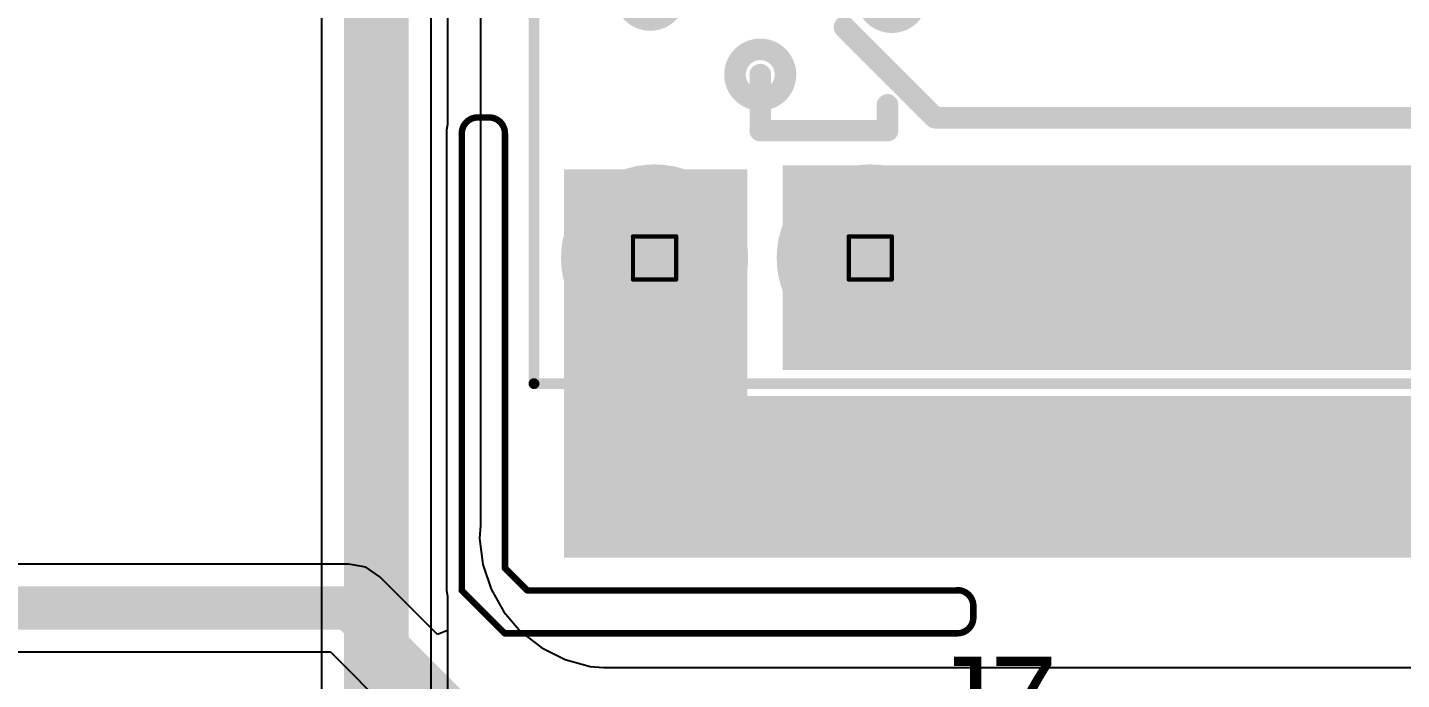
# Model space of a CAD drawing. Header units: inches. Extents: x -18 to 237, y -41 to 211.
# Drawn here: x 44.23 to 60.41, y 18.33 to 26.01 of the extents above; entities that cross this region are included whole.
import ezdxf

# ---------------------------------------------------------------- set-up
doc = ezdxf.new("R2010")
doc.units = ezdxf.units.IN
for name, color, linetype in [('Board Outline', 216, 'Continuous'), ('Bottom Layer', 5, 'Continuous'), ('Bottom Solder', 6, 'Continuous'), ('Drill Drawing', 1, 'Continuous'), ('Keep-Out Layer', 6, 'Continuous'), ('Multi-Layer', 9, 'Continuous'), ('Pad Holes', 156, 'Continuous'), ('Top Layer', 1, 'Continuous'), ('Top Overlay', 2, 'Continuous'), ('Top Solder', 216, 'Continuous')]:
    doc.layers.add(name, color=color, linetype=linetype)
doc.styles.add('Arial', font='', dxfattribs={"height": 0.2})
doc.styles.get('Arial').set_extended_font_data('Arial')

# ---------------------------------------------------------------- blocks, each defined once
blk = doc.blocks.new('J102K1CS33VDC_20_104')
at = {"layer": 'Bottom Layer'}
h = blk.add_hatch(color=5, dxfattribs=at)
edge = h.paths.add_edge_path()
edge.add_arc((10.16, 7.62), 1, 0, 360)
h = blk.add_hatch(color=5, dxfattribs=at)
edge = h.paths.add_edge_path()
edge.add_arc((12.7, 7.62), 1, 0, 360)
blk.add_hatch(color=5, dxfattribs=at).paths.add_polyline_path([(1, 1), (1, -1), (-1, -1), (-1, 1)])
h = blk.add_hatch(color=5, dxfattribs=at)
edge = h.paths.add_edge_path()
edge.add_arc((10.16, 0), 1, 0, 360)
h = blk.add_hatch(color=5, dxfattribs=at)
edge = h.paths.add_edge_path()
edge.add_arc((12.7, 0), 1, 0, 360)
at = {"layer": 'Bottom Solder'}
h = blk.add_hatch(color=6, dxfattribs=at)
edge = h.paths.add_edge_path()
edge.add_arc((10.16, 7.62), 1.102, 0, 360)
h = blk.add_hatch(color=6, dxfattribs=at)
edge = h.paths.add_edge_path()
edge.add_arc((12.7, 7.62), 1.102, 0, 360)
blk.add_hatch(color=6, dxfattribs=at).paths.add_polyline_path([(1.102, 1.102), (1.102, -1.102), (-1.102, -1.102), (-1.102, 1.102)])
h = blk.add_hatch(color=6, dxfattribs=at)
edge = h.paths.add_edge_path()
edge.add_arc((10.16, 0), 1.102, 0, 360)
h = blk.add_hatch(color=6, dxfattribs=at)
edge = h.paths.add_edge_path()
edge.add_arc((12.7, 0), 1.102, 0, 360)
at = {"layer": 'Multi-Layer'}
h = blk.add_hatch(color=9, dxfattribs=at)
edge = h.paths.add_edge_path()
edge.add_arc((10.16, 7.62), 1, 0, 360)
h = blk.add_hatch(color=9, dxfattribs=at)
edge = h.paths.add_edge_path()
edge.add_arc((12.7, 7.62), 1, 0, 360)
blk.add_hatch(color=9, dxfattribs=at).paths.add_polyline_path([(1, 1), (1, -1), (-1, -1), (-1, 1)])
h = blk.add_hatch(color=9, dxfattribs=at)
edge = h.paths.add_edge_path()
edge.add_arc((10.16, 0), 1, 0, 360)
h = blk.add_hatch(color=9, dxfattribs=at)
edge = h.paths.add_edge_path()
edge.add_arc((12.7, 0), 1, 0, 360)
at = {"layer": 'Pad Holes'}
h = blk.add_hatch(color=7, dxfattribs=at)
edge = h.paths.add_edge_path()
edge.add_arc((10.16, 7.62), 0.51, 0, 360)
h = blk.add_hatch(color=7, dxfattribs=at)
edge = h.paths.add_edge_path()
edge.add_arc((12.7, 7.62), 0.51, 0, 360)
h = blk.add_hatch(color=7, dxfattribs=at)
edge = h.paths.add_edge_path()
edge.add_arc((0, 0), 0.51, 0, 360)
h = blk.add_hatch(color=7, dxfattribs=at)
edge = h.paths.add_edge_path()
edge.add_arc((10.16, 0), 0.51, 0, 360)
h = blk.add_hatch(color=7, dxfattribs=at)
edge = h.paths.add_edge_path()
edge.add_arc((12.7, 0), 0.51, 0, 360)
at = {"layer": 'Top Layer'}
h = blk.add_hatch(color=1, dxfattribs=at)
edge = h.paths.add_edge_path()
edge.add_arc((10.16, 7.62), 1, 0, 360)
h = blk.add_hatch(color=1, dxfattribs=at)
edge = h.paths.add_edge_path()
edge.add_arc((12.7, 7.62), 1, 0, 360)
blk.add_hatch(color=1, dxfattribs=at).paths.add_polyline_path([(1, 1), (1, -1), (-1, -1), (-1, 1)])
h = blk.add_hatch(color=1, dxfattribs=at)
edge = h.paths.add_edge_path()
edge.add_arc((10.16, 0), 1, 0, 360)
h = blk.add_hatch(color=1, dxfattribs=at)
edge = h.paths.add_edge_path()
edge.add_arc((12.7, 0), 1, 0, 360)
at = {"layer": 'Top Solder'}
h = blk.add_hatch(color=216, dxfattribs=at)
edge = h.paths.add_edge_path()
edge.add_arc((10.16, 7.62), 1.102, 0, 360)
h = blk.add_hatch(color=216, dxfattribs=at)
edge = h.paths.add_edge_path()
edge.add_arc((12.7, 7.62), 1.102, 0, 360)
blk.add_hatch(color=216, dxfattribs=at).paths.add_polyline_path([(1.102, 1.102), (1.102, -1.102), (-1.102, -1.102), (-1.102, 1.102)])
h = blk.add_hatch(color=216, dxfattribs=at)
edge = h.paths.add_edge_path()
edge.add_arc((10.16, 0), 1.102, 0, 360)
h = blk.add_hatch(color=216, dxfattribs=at)
edge = h.paths.add_edge_path()
edge.add_arc((12.7, 0), 1.102, 0, 360)
at = {"layer": 'Top Overlay'}
for points in [[(-1.42, 9.1, 0.127, 0.127, 0), (-1.42, 3.81, 0.127, 0.127, 0)], [(14.12, 9.1, 0.127, 0.127, 0), (-1.42, 9.1, 0.127, 0.127, 0)], [(14.12, 9.1, 0.127, 0.127, 0), (14.12, 3.81, 0.127, 0.127, 0)], [(9.957, 6.121, 0.254, 0.254, 0), (9.957, 5.817, 0.254, 0.254, 0)], [(11.455, 6.121, 0.254, 0.254, 0), (9.957, 6.121, 0.254, 0.254, 0)], [(11.455, 6.121, 0.254, 0.254, 0), (11.455, 5.461, 0.254, 0.254, 0)], [(1.27, 5.969, 0.254, 0.254, 0), (1.27, 1.956, 0.254, 0.254, 0)], [(9.398, 5.969, 0.254, 0.254, 0), (1.27, 5.969, 0.254, 0.254, 0)], [(10.465, 4.902, 0.254, 0.254, 0), (9.398, 5.969, 0.254, 0.254, 0)], [(9.906, 4.547, 0.254, 0.254, 0), (9.906, 3.835, 0.254, 0.254, 0)], [(12.751, 4.521, 0.254, 0.254, 0), (12.751, 3.835, 0.254, 0.254, 0)], [(12.751, 3.835, 0.254, 0.254, 0), (9.906, 3.835, 0.254, 0.254, 0)], [(-1.42, 3.81, 0.127, 0.127, 0), (-1.42, -1.48, 0.127, 0.127, 0)], [(14.12, 3.81, 0.127, 0.127, 0), (14.12, -1.48, 0.127, 0.127, 0)], [(10.16, 2.261, 0.254, 0.254, 0), (10.16, 1.753, 0.254, 0.254, 0)], [(12.7, 2.261, 0.254, 0.254, 0), (10.16, 2.261, 0.254, 0.254, 0)], [(12.7, 2.261, 0.254, 0.254, 0), (12.7, 1.753, 0.254, 0.254, 0)], [(1.448, 0.102, 0.254, 0.254, 0), (1.321, -0.025, 0.254, 0.254, 0)], [(1.448, 0.102, 0.254, 0.254, 0), (1.448, -0.152, 0.254, 0.254, 0)], [(1.448, -0.152, 0.254, 0.254, 0), (1.321, -0.025, 0.254, 0.254, 0)], [(14.12, -1.48, 0.127, 0.127, 0), (-1.42, -1.48, 0.127, 0.127, 0)]]:
    blk.add_lwpolyline(points, format="xyseb", dxfattribs=at)
for points in [[(-1.452, 9.1, 0.0635, 0.0635, 1), (-1.388, 9.1, 0.0635, 0.0635, 1)], [(-1.452, 9.1, 0.0635, 0.0635, 1), (-1.388, 9.1, 0.0635, 0.0635, 1)], [(14.088, 9.1, 0.0635, 0.0635, 1), (14.152, 9.1, 0.0635, 0.0635, 1)], [(14.088, 9.1, 0.0635, 0.0635, 1), (14.152, 9.1, 0.0635, 0.0635, 1)], [(9.893, 6.121, 0.127, 0.127, 1), (10.02, 6.121, 0.127, 0.127, 1)], [(9.893, 6.121, 0.127, 0.127, 1), (10.02, 6.121, 0.127, 0.127, 1)], [(11.392, 6.121, 0.127, 0.127, 1), (11.519, 6.121, 0.127, 0.127, 1)], [(11.392, 6.121, 0.127, 0.127, 1), (11.519, 6.121, 0.127, 0.127, 1)], [(1.206, 5.969, 0.127, 0.127, 1), (1.333, 5.969, 0.127, 0.127, 1)], [(1.206, 5.969, 0.127, 0.127, 1), (1.333, 5.969, 0.127, 0.127, 1)], [(9.334, 5.969, 0.127, 0.127, 1), (9.461, 5.969, 0.127, 0.127, 1)], [(9.334, 5.969, 0.127, 0.127, 1), (9.461, 5.969, 0.127, 0.127, 1)], [(9.893, 5.817, 0.127, 0.127, 1), (10.02, 5.817, 0.127, 0.127, 1)], [(11.753, 5.461, 0.254, 0.254, 1), (11.158, 5.461, 0.254, 0.254, 1)], [(11.095, 5.461, 0.127, 0.127, 1), (11.222, 5.461, 0.127, 0.127, 1)], [(11.392, 5.461, 0.127, 0.127, 1), (11.519, 5.461, 0.127, 0.127, 1)], [(11.689, 5.461, 0.127, 0.127, 1), (11.816, 5.461, 0.127, 0.127, 1)], [(10.401, 4.902, 0.127, 0.127, 1), (10.528, 4.902, 0.127, 0.127, 1)], [(10.203, 4.547, 0.254, 0.254, 1), (9.609, 4.547, 0.254, 0.254, 1)], [(13.048, 4.521, 0.254, 0.254, 1), (12.454, 4.521, 0.254, 0.254, 1)], [(9.545, 4.547, 0.127, 0.127, 1), (9.672, 4.547, 0.127, 0.127, 1)], [(9.842, 4.547, 0.127, 0.127, 1), (9.97, 4.547, 0.127, 0.127, 1)], [(10.14, 4.547, 0.127, 0.127, 1), (10.267, 4.547, 0.127, 0.127, 1)], [(12.39, 4.521, 0.127, 0.127, 1), (12.517, 4.521, 0.127, 0.127, 1)], [(12.687, 4.521, 0.127, 0.127, 1), (12.814, 4.521, 0.127, 0.127, 1)], [(12.985, 4.521, 0.127, 0.127, 1), (13.112, 4.521, 0.127, 0.127, 1)], [(9.842, 3.835, 0.127, 0.127, 1), (9.97, 3.835, 0.127, 0.127, 1)], [(9.842, 3.835, 0.127, 0.127, 1), (9.97, 3.835, 0.127, 0.127, 1)], [(12.687, 3.835, 0.127, 0.127, 1), (12.814, 3.835, 0.127, 0.127, 1)], [(12.687, 3.835, 0.127, 0.127, 1), (12.814, 3.835, 0.127, 0.127, 1)], [(-1.452, 3.81, 0.0635, 0.0635, 1), (-1.388, 3.81, 0.0635, 0.0635, 1)], [(-1.452, 3.81, 0.0635, 0.0635, 1), (-1.388, 3.81, 0.0635, 0.0635, 1)], [(14.088, 3.81, 0.0635, 0.0635, 1), (14.152, 3.81, 0.0635, 0.0635, 1)], [(14.088, 3.81, 0.0635, 0.0635, 1), (14.152, 3.81, 0.0635, 0.0635, 1)], [(1.567, 1.956, 0.254, 0.254, 1), (0.973, 1.956, 0.254, 0.254, 1)], [(10.097, 2.261, 0.127, 0.127, 1), (10.223, 2.261, 0.127, 0.127, 1)], [(10.097, 2.261, 0.127, 0.127, 1), (10.223, 2.261, 0.127, 0.127, 1)], [(12.636, 2.261, 0.127, 0.127, 1), (12.764, 2.261, 0.127, 0.127, 1)], [(12.636, 2.261, 0.127, 0.127, 1), (12.764, 2.261, 0.127, 0.127, 1)], [(10.457, 1.753, 0.254, 0.254, 1), (9.863, 1.753, 0.254, 0.254, 1)], [(12.997, 1.753, 0.254, 0.254, 1), (12.403, 1.753, 0.254, 0.254, 1)], [(0.909, 1.956, 0.127, 0.127, 1), (1.036, 1.956, 0.127, 0.127, 1)], [(1.206, 1.956, 0.127, 0.127, 1), (1.333, 1.956, 0.127, 0.127, 1)], [(1.504, 1.956, 0.127, 0.127, 1), (1.631, 1.956, 0.127, 0.127, 1)], [(9.799, 1.753, 0.127, 0.127, 1), (9.926, 1.753, 0.127, 0.127, 1)], [(10.097, 1.753, 0.127, 0.127, 1), (10.223, 1.753, 0.127, 0.127, 1)], [(10.394, 1.753, 0.127, 0.127, 1), (10.521, 1.753, 0.127, 0.127, 1)], [(12.339, 1.753, 0.127, 0.127, 1), (12.466, 1.753, 0.127, 0.127, 1)], [(12.636, 1.753, 0.127, 0.127, 1), (12.764, 1.753, 0.127, 0.127, 1)], [(12.934, 1.753, 0.127, 0.127, 1), (13.061, 1.753, 0.127, 0.127, 1)], [(1.384, 0.102, 0.127, 0.127, 1), (1.511, 0.102, 0.127, 0.127, 1)], [(1.384, 0.102, 0.127, 0.127, 1), (1.511, 0.102, 0.127, 0.127, 1)], [(1.257, -0.025, 0.127, 0.127, 1), (1.384, -0.025, 0.127, 0.127, 1)], [(1.257, -0.025, 0.127, 0.127, 1), (1.384, -0.025, 0.127, 0.127, 1)], [(1.384, -0.152, 0.127, 0.127, 1), (1.511, -0.152, 0.127, 0.127, 1)], [(1.384, -0.152, 0.127, 0.127, 1), (1.511, -0.152, 0.127, 0.127, 1)], [(-1.452, -1.48, 0.0635, 0.0635, 1), (-1.388, -1.48, 0.0635, 0.0635, 1)], [(-1.452, -1.48, 0.0635, 0.0635, 1), (-1.388, -1.48, 0.0635, 0.0635, 1)], [(14.088, -1.48, 0.0635, 0.0635, 1), (14.152, -1.48, 0.0635, 0.0635, 1)], [(14.088, -1.48, 0.0635, 0.0635, 1), (14.152, -1.48, 0.0635, 0.0635, 1)]]:
    blk.add_lwpolyline(points, format="xyseb", close=True, dxfattribs=at)
at = {"layer": 'Top Overlay', "style": 'Arial'}
blk.add_text('1', height=0.8, dxfattribs=at).set_placement((-0.127, 1.499))

msp = doc.modelspace()

# ---------------------------------------------------------------- hatches: boundary and pattern name
at = {"layer": 'Bottom Layer'}
msp.add_hatch(color=5, dxfattribs=at).paths.add_polyline_path([(53.12, 21.971), (69.088, 21.971), (69.088, 24.384), (53.12, 24.384)])
at = {"layer": 'Top Layer'}
for points in [[(50.546, 20.017), (52.705, 20.017), (52.705, 24.335), (50.546, 24.335)], [(50.546, 19.763), (73.025, 19.763), (73.025, 21.668), (50.546, 21.668)]]:
    msp.add_hatch(color=1, dxfattribs=at).paths.add_polyline_path(points)

# ---------------------------------------------------------------- linework, layer by layer
at = {"layer": 'Board Outline'}
for points in [[(49.343, 24.758, 0.0762, 0.0762, -0.414214), (49.531, 24.947, 0.0762, 0.0762, 0)], [(49.531, 24.947, 0.0762, 0.0762, 0), (49.662, 24.947, 0.0762, 0.0762, 0)], [(49.662, 24.947, 0.0762, 0.0762, -0.414214), (49.851, 24.758, 0.0762, 0.0762, 0)], [(49.343, 19.377, 0.0762, 0.0762, 0), (49.343, 24.758, 0.0762, 0.0762, 0)], [(49.851, 19.64, 0.0762, 0.0762, 0), (49.851, 24.758, 0.0762, 0.0762, 0)], [(49.851, 19.64, 0.0762, 0.0762, 0), (50.114, 19.377, 0.0762, 0.0762, 0)], [(55.178, 19.38, 0.0762, 0.0762, -0.414214), (55.367, 19.192, 0.0762, 0.0762, 0)], [(49.343, 19.377, 0.0762, 0.0762, 0), (49.847, 18.872, 0.0762, 0.0762, 0)], [(50.114, 19.377, 0.0762, 0.0762, 0), (55.178, 19.377, 0.0762, 0.0762, 0)], [(55.367, 19.061, 0.0762, 0.0762, -0.414214), (55.178, 18.872, 0.0762, 0.0762, 0)], [(55.367, 19.061, 0.0762, 0.0762, 0), (55.367, 19.192, 0.0762, 0.0762, 0)], [(49.847, 18.872, 0.0762, 0.0762, 0), (55.178, 18.872, 0.0762, 0.0762, 0)]]:
    msp.add_lwpolyline(points, format="xyseb", dxfattribs=at)
for points in [[(49.512, 24.947, 0.0381, 0.0381, 1), (49.55, 24.947, 0.0381, 0.0381, 1)], [(49.512, 24.947, 0.0381, 0.0381, 1), (49.55, 24.947, 0.0381, 0.0381, 1)], [(49.643, 24.947, 0.0381, 0.0381, 1), (49.681, 24.947, 0.0381, 0.0381, 1)], [(49.643, 24.947, 0.0381, 0.0381, 1), (49.681, 24.947, 0.0381, 0.0381, 1)], [(49.323, 24.758, 0.0381, 0.0381, 1), (49.362, 24.758, 0.0381, 0.0381, 1)], [(49.323, 24.758, 0.0381, 0.0381, 1), (49.362, 24.758, 0.0381, 0.0381, 1)], [(49.831, 24.758, 0.0381, 0.0381, 1), (49.87, 24.758, 0.0381, 0.0381, 1)], [(49.831, 24.758, 0.0381, 0.0381, 1), (49.87, 24.758, 0.0381, 0.0381, 1)], [(49.831, 19.64, 0.0381, 0.0381, 1), (49.87, 19.64, 0.0381, 0.0381, 1)], [(49.831, 19.64, 0.0381, 0.0381, 1), (49.87, 19.64, 0.0381, 0.0381, 1)], [(55.159, 19.38, 0.0381, 0.0381, 1), (55.197, 19.38, 0.0381, 0.0381, 1)], [(49.323, 19.377, 0.0381, 0.0381, 1), (49.362, 19.377, 0.0381, 0.0381, 1)], [(49.323, 19.377, 0.0381, 0.0381, 1), (49.362, 19.377, 0.0381, 0.0381, 1)], [(50.095, 19.377, 0.0381, 0.0381, 1), (50.133, 19.377, 0.0381, 0.0381, 1)], [(50.095, 19.377, 0.0381, 0.0381, 1), (50.133, 19.377, 0.0381, 0.0381, 1)], [(55.159, 19.377, 0.0381, 0.0381, 1), (55.197, 19.377, 0.0381, 0.0381, 1)], [(55.347, 19.192, 0.0381, 0.0381, 1), (55.386, 19.192, 0.0381, 0.0381, 1)], [(55.347, 19.192, 0.0381, 0.0381, 1), (55.386, 19.192, 0.0381, 0.0381, 1)], [(55.347, 19.061, 0.0381, 0.0381, 1), (55.386, 19.061, 0.0381, 0.0381, 1)], [(55.347, 19.061, 0.0381, 0.0381, 1), (55.386, 19.061, 0.0381, 0.0381, 1)], [(49.828, 18.872, 0.0381, 0.0381, 1), (49.866, 18.872, 0.0381, 0.0381, 1)], [(49.828, 18.872, 0.0381, 0.0381, 1), (49.866, 18.872, 0.0381, 0.0381, 1)], [(55.159, 18.872, 0.0381, 0.0381, 1), (55.197, 18.872, 0.0381, 0.0381, 1)], [(55.159, 18.872, 0.0381, 0.0381, 1), (55.197, 18.872, 0.0381, 0.0381, 1)]]:
    msp.add_lwpolyline(points, format="xyseb", close=True, dxfattribs=at)
at = {"layer": 'Bottom Layer'}
for p, q in [((47.689, 34.188), (47.689, 17.806)), ((48.984, 18.074), (48.984, 32.416)), ((49.174, 32.415), (49.174, 24.862)), ((49.174, 24.862), (49.161, 24.796)), ((49.161, 24.796), (49.161, 19.377)), ((49.161, 19.377), (49.174, 19.311)), ((49.174, 19.311), (49.174, 18.113))]:
    msp.add_line(p, q, dxfattribs=at)
msp.add_lwpolyline([(48.336, 17.806, 0.762, 0.762, 0), (48.336, 34.188, 0.762, 0.762, 0)], format="xyseb", dxfattribs=at)
at = {"layer": 'Drill Drawing'}
for points in [[(51.359, 23.546, 0.0508, 0.0508, 0), (51.867, 23.546, 0.0508, 0.0508, 0)], [(51.359, 23.038, 0.0508, 0.0508, 0), (51.359, 23.546, 0.0508, 0.0508, 0)], [(51.867, 23.038, 0.0508, 0.0508, 0), (51.867, 23.546, 0.0508, 0.0508, 0)], [(53.899, 23.546, 0.0508, 0.0508, 0), (54.407, 23.546, 0.0508, 0.0508, 0)], [(53.899, 23.038, 0.0508, 0.0508, 0), (53.899, 23.546, 0.0508, 0.0508, 0)], [(54.407, 23.038, 0.0508, 0.0508, 0), (54.407, 23.546, 0.0508, 0.0508, 0)], [(51.359, 23.038, 0.0508, 0.0508, 0), (51.867, 23.038, 0.0508, 0.0508, 0)], [(53.899, 23.038, 0.0508, 0.0508, 0), (54.407, 23.038, 0.0508, 0.0508, 0)]]:
    msp.add_lwpolyline(points, format="xyseb", dxfattribs=at)
for points in [[(51.346, 23.546, 0.0254, 0.0254, 1), (51.371, 23.546, 0.0254, 0.0254, 1)], [(51.346, 23.546, 0.0254, 0.0254, 1), (51.371, 23.546, 0.0254, 0.0254, 1)], [(51.854, 23.546, 0.0254, 0.0254, 1), (51.88, 23.546, 0.0254, 0.0254, 1)], [(51.854, 23.546, 0.0254, 0.0254, 1), (51.88, 23.546, 0.0254, 0.0254, 1)], [(53.886, 23.546, 0.0254, 0.0254, 1), (53.911, 23.546, 0.0254, 0.0254, 1)], [(53.886, 23.546, 0.0254, 0.0254, 1), (53.911, 23.546, 0.0254, 0.0254, 1)], [(54.394, 23.546, 0.0254, 0.0254, 1), (54.419, 23.546, 0.0254, 0.0254, 1)], [(54.394, 23.546, 0.0254, 0.0254, 1), (54.419, 23.546, 0.0254, 0.0254, 1)], [(51.346, 23.038, 0.0254, 0.0254, 1), (51.371, 23.038, 0.0254, 0.0254, 1)], [(51.346, 23.038, 0.0254, 0.0254, 1), (51.371, 23.038, 0.0254, 0.0254, 1)], [(51.854, 23.038, 0.0254, 0.0254, 1), (51.88, 23.038, 0.0254, 0.0254, 1)], [(51.854, 23.038, 0.0254, 0.0254, 1), (51.88, 23.038, 0.0254, 0.0254, 1)], [(53.886, 23.038, 0.0254, 0.0254, 1), (53.911, 23.038, 0.0254, 0.0254, 1)], [(53.886, 23.038, 0.0254, 0.0254, 1), (53.911, 23.038, 0.0254, 0.0254, 1)], [(54.394, 23.038, 0.0254, 0.0254, 1), (54.419, 23.038, 0.0254, 0.0254, 1)], [(54.394, 23.038, 0.0254, 0.0254, 1), (54.419, 23.038, 0.0254, 0.0254, 1)]]:
    msp.add_lwpolyline(points, format="xyseb", close=True, dxfattribs=at)
at = {"layer": 'Keep-Out Layer'}
for p, q in [((49.563, 48.083), (49.563, 20.143)), ((49.563, 20.143), (49.552, 19.99)), ((49.552, 19.99), (49.59, 19.684)), ((49.59, 19.684), (49.687, 19.391)), ((49.687, 19.391), (49.839, 19.123)), ((49.839, 19.123), (50.04, 18.89)), ((50.04, 18.89), (50.284, 18.701)), ((50.284, 18.701), (50.559, 18.562)), ((50.559, 18.562), (50.856, 18.48)), ((50.856, 18.48), (51.01, 18.469)), ((51.01, 18.469), (51.01, 18.469)), ((51.01, 18.469), (76.309, 18.469))]:
    msp.add_line(p, q, dxfattribs=at)
at = {"layer": 'Multi-Layer'}
for p, q in [((49.371, 24.865), (49.424, 24.918)), ((49.424, 24.918), (49.494, 24.947)), ((49.494, 24.947), (49.531, 24.947)), ((49.531, 24.947), (49.531, 24.947)), ((49.531, 24.947), (49.662, 24.947)), ((49.662, 24.947), (49.699, 24.947)), ((49.699, 24.947), (49.769, 24.918)), ((49.769, 24.918), (49.822, 24.865)), ((49.343, 24.796), (49.371, 24.865)), ((49.343, 24.758), (49.343, 24.796)), ((49.343, 19.377), (49.343, 24.758)), ((49.822, 24.865), (49.851, 24.796)), ((49.851, 24.796), (49.851, 24.758)), ((49.851, 24.758), (49.851, 24.758)), ((49.851, 24.758), (49.851, 19.64)), ((49.851, 19.64), (50.114, 19.377)), ((49.847, 18.872), (49.343, 19.377)), ((50.114, 19.377), (55.178, 19.377)), ((55.178, 19.377), (55.178, 19.38)), ((55.178, 19.38), (55.215, 19.38)), ((55.215, 19.38), (55.285, 19.351)), ((55.285, 19.351), (55.338, 19.298)), ((55.338, 19.298), (55.367, 19.229)), ((55.367, 19.229), (55.367, 19.192)), ((55.367, 19.192), (55.367, 19.192)), ((55.367, 19.192), (55.367, 19.061)), ((55.338, 18.954), (55.285, 18.901)), ((55.367, 19.023), (55.338, 18.954)), ((55.367, 19.061), (55.367, 19.023)), ((55.178, 18.872), (49.847, 18.872)), ((55.215, 18.872), (55.178, 18.872)), ((55.178, 18.872), (55.178, 18.872)), ((55.285, 18.901), (55.215, 18.872))]:
    msp.add_line(p, q, dxfattribs=at)
at = {"layer": 'Top Layer'}
for p, q in [((49.174, 28.108), (49.174, 24.862)), ((49.174, 24.862), (49.161, 24.796)), ((49.161, 24.796), (49.161, 19.377)), ((48.013, 19.688), (22.827, 19.688)), ((48.211, 19.649), (48.013, 19.688)), ((48.379, 19.536), (48.211, 19.649)), ((49.057, 18.858), (48.379, 19.536)), ((49.161, 19.377), (49.174, 19.311)), ((49.174, 19.311), (49.174, 18.907)), ((49.174, 18.907), (49.057, 18.858)), ((36.398, 18.652), (47.798, 18.652)), ((47.798, 18.652), (49.647, 16.803))]:
    msp.add_line(p, q, dxfattribs=at)
for points in [[(22.613, 19.17, 0.508, 0.508, 0), (48.013, 19.17, 0.508, 0.508, 0)], [(48.013, 19.17, 0.508, 0.508, 0), (50.165, 17.018, 0.508, 0.508, 0)]]:
    msp.add_lwpolyline(points, format="xyseb", dxfattribs=at)
msp.add_lwpolyline([(47.886, 19.17, 0.254, 0.254, 1), (48.14, 19.17, 0.254, 0.254, 1)], format="xyseb", close=True, dxfattribs=at)
msp.add_lwpolyline([(47.886, 19.17, 0.254, 0.254, 1), (48.14, 19.17, 0.254, 0.254, 1)], format="xyseb", close=True, dxfattribs=at)

# ---------------------------------------------------------------- block references
at = {"rotation": 180}
msp.add_blockref('J102K1CS33VDC_20_104', (64.313, 30.912), dxfattribs=at)

# ---------------------------------------------------------------- texts
at = {"layer": 'Top Overlay', "style": 'Arial'}
msp.add_text('J7', height=1.016, dxfattribs=at).set_placement((54.856, 17.582))

doc.saveas('drawing.dxf')
